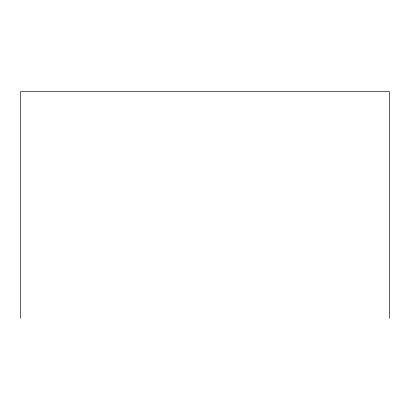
<?xml version="1.0" encoding="UTF-8"?>
<svg xmlns="http://www.w3.org/2000/svg" width="410" height="410" viewBox="0 0 410 410"><rect width="100%" height="100%" fill="white"/><g stroke="black" fill="none" stroke-linecap="round" stroke-linejoin="round"><path stroke-width="0.61" d="M389.5 318.334L389.5 91.666L20.5 91.666L20.5 318.334"/></g></svg>
